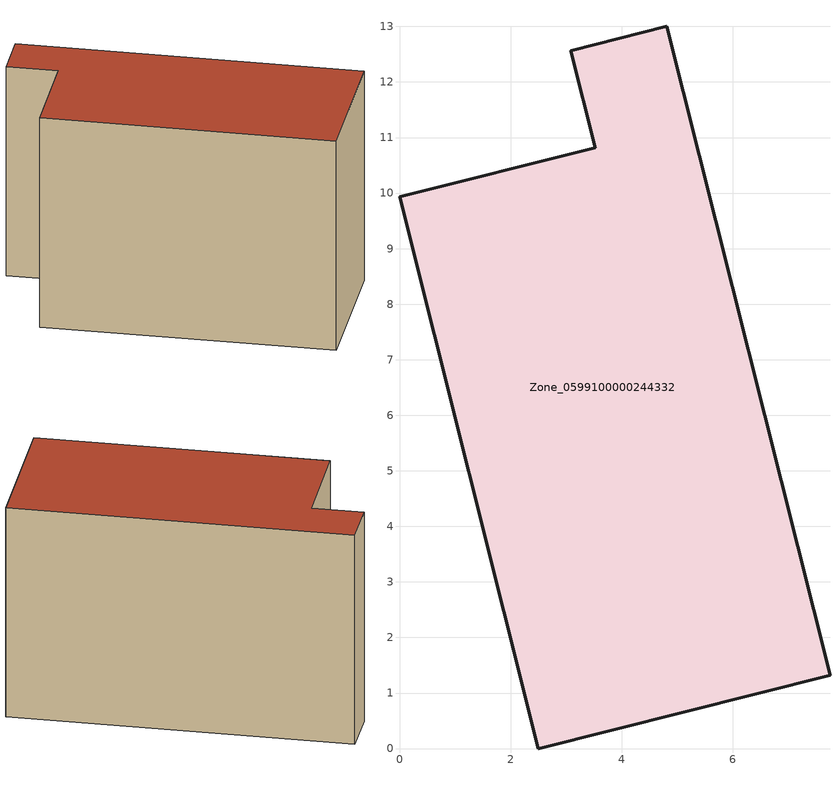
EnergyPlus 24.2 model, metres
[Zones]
Zone_0599100000244332
 floor ground (C_G): 7.75,1.32 2.5,0 0,9.93 3.52,10.82 3.08,12.56 4.81,13 z0
 wall outside (C_F): 2.5,0 7.75,1.32 4.81,13 3.08,12.56 3.52,10.82 0,9.93 2.5,0 z0:7.95
 roof outside (C_R): 0,9.93 2.5,0 7.75,1.32 4.81,13 3.08,12.56 3.52,10.82 z7.95
[BUILDING]
Pand.0599100000244332: North Axis=0; Terrain=City; Loads Convergence Tolerance Value=0.04; Temperature Convergence Tolerance Value=0.4; Solar Distribution=FullExterior; Maximum Number of Warmup Days=25; Minimum Number of Warmup Days=1
[Site:Location]
Rotterdam.The.Hague.AP_ZH_NLD Design_Conditions: Latitude=51.96; Longitude=4.45; Time Zone=1; Elevation=-4.5
[SITE:GROUNDTEMPERATURE:BUILDINGSURFACE]
18, 18, 18, 18, 18, 18, 18, 18, 18, 18, 18, 18
[MATERIAL] Thermal Absorptance=0.9; Solar Absorptance=0.7; Visible Absorptance=0.7
Name | Roughness | Thickness | Conductivity | Density | Specific Heat
G.TI.1975-1991 | MediumSmooth | 0.15 | 0.288461 | 540 | 1210
F.TI.1975-1991 | Rough | 0.3 | 0.230769 | 1920 | 840
R.TI.1975-1991 | MediumRough | 0.2 | 0.153846 | 1500 | 1000
[CONSTRUCTION]
C_G: G.TI.1975-1991
C_F: F.TI.1975-1991
C_R: R.TI.1975-1991
[ZONE]
Zone_0599100000244332: Type=1; Multiplier=1; Ceiling Height=Autocalculate; Volume=Autocalculate; Floor Area=autocalculate; Part of Total Floor Area=Yes
[ZONEINFILTRATION:DESIGNFLOWRATE]
Infil_Zone_0599100000244332: Zone or ZoneList or Space or SpaceList=Zone_0599100000244332; Schedule=AlwaysOn; Design Flow Rate Calculation Method=Flow/Area; Flow Rate per Floor Area=0.003; Constant Term Coefficient=1; Temperature Term Coefficient=0; Velocity Term Coefficient=0; Velocity Squared Term Coefficient=0
[HVACTEMPLATE:ZONE:IDEALLOADSAIRSYSTEM]
Zone_0599100000244332: Maximum Heating Supply Air Temperature=50; Minimum Cooling Supply Air Temperature=13; Maximum Heating Supply Air Humidity Ratio=0.0156; Minimum Cooling Supply Air Humidity Ratio=0.0077; Heating Limit=NoLimit; Cooling Limit=NoLimit; Dehumidification Control Type=ConstantSensibleHeatRatio; Cooling Sensible Heat Ratio=0.7; Dehumidification Setpoint=60; Humidification Control Type=None; Humidification Setpoint=30; Outdoor Air Method=None; Outdoor Air Flow Rate per Person=0.00944; Outdoor Air Flow Rate per Zone Floor Area=0; Outdoor Air Flow Rate per Zone=0; Demand Controlled Ventilation Type=None; Outdoor Air Economizer Type=NoEconomizer; Heat Recovery Type=None; Sensible Heat Recovery Effectiveness=0.7; Latent Heat Recovery Effectiveness=0.65
[ZONECONTROL:THERMOSTAT]
ThermostatControl_Zone_0599100000244332: Zone or ZoneList=Zone_0599100000244332; Control Type Schedule=DualSetpointControlType; Control 1=Thermostat_Zone_0599100000244332; Temperature Difference Between Cutout And Setpoint=0
[THERMOSTATSETPOINT:DUALSETPOINT]
Thermostat_Zone_0599100000244332: Heating Setpoint Temperature Schedule=HeatingSetpoint_Zone_0599100000244332; Cooling Setpoint Temperature Schedule=CoolingSetpoint_Zone_0599100000244332
[SCHEDULE:COMPACT]
HeatingSetpoint_Zone_0599100000244332: Through: 12/31, For: AllDays, Until: 24:00, 21
CoolingSetpoint_Zone_0599100000244332: Through: 12/31, For: AllDays, Until: 24:00, 24
DualSetpointControlType: Through: 12/31, For: AllDays, Until: 24:00, 4
AlwaysOn: Through: 12/31, For: AllDays, Until: 24:00, 1
